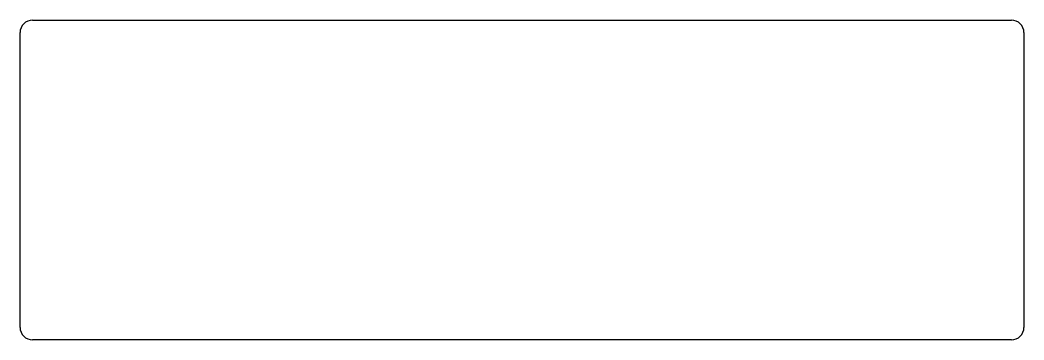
# Model space of a CAD drawing. Header units: millimetres. Extents: x 81 to 481, y -116 to 11.
import ezdxf

# ---------------------------------------------------------------- set-up
doc = ezdxf.new("R2010")
doc.units = ezdxf.units.MM

msp = doc.modelspace()

# ---------------------------------------------------------------- linework, layer by layer
for p, q in [((86, 10.75), (475.65, 10.75)), ((81, -111.5), (81, 5.75)), ((480.65, 5.75), (480.65, -111.5)), ((475.65, -116.5), (86, -116.5))]:
    msp.add_line(p, q)
for centre, start, end in [((86, 5.75), 90, 180), ((475.65, 5.75), 0, 90), ((86, -111.5), 180, 270), ((475.65, -111.5), 270, 0)]:
    msp.add_arc(centre, 5, start, end)

doc.saveas('drawing.dxf')
